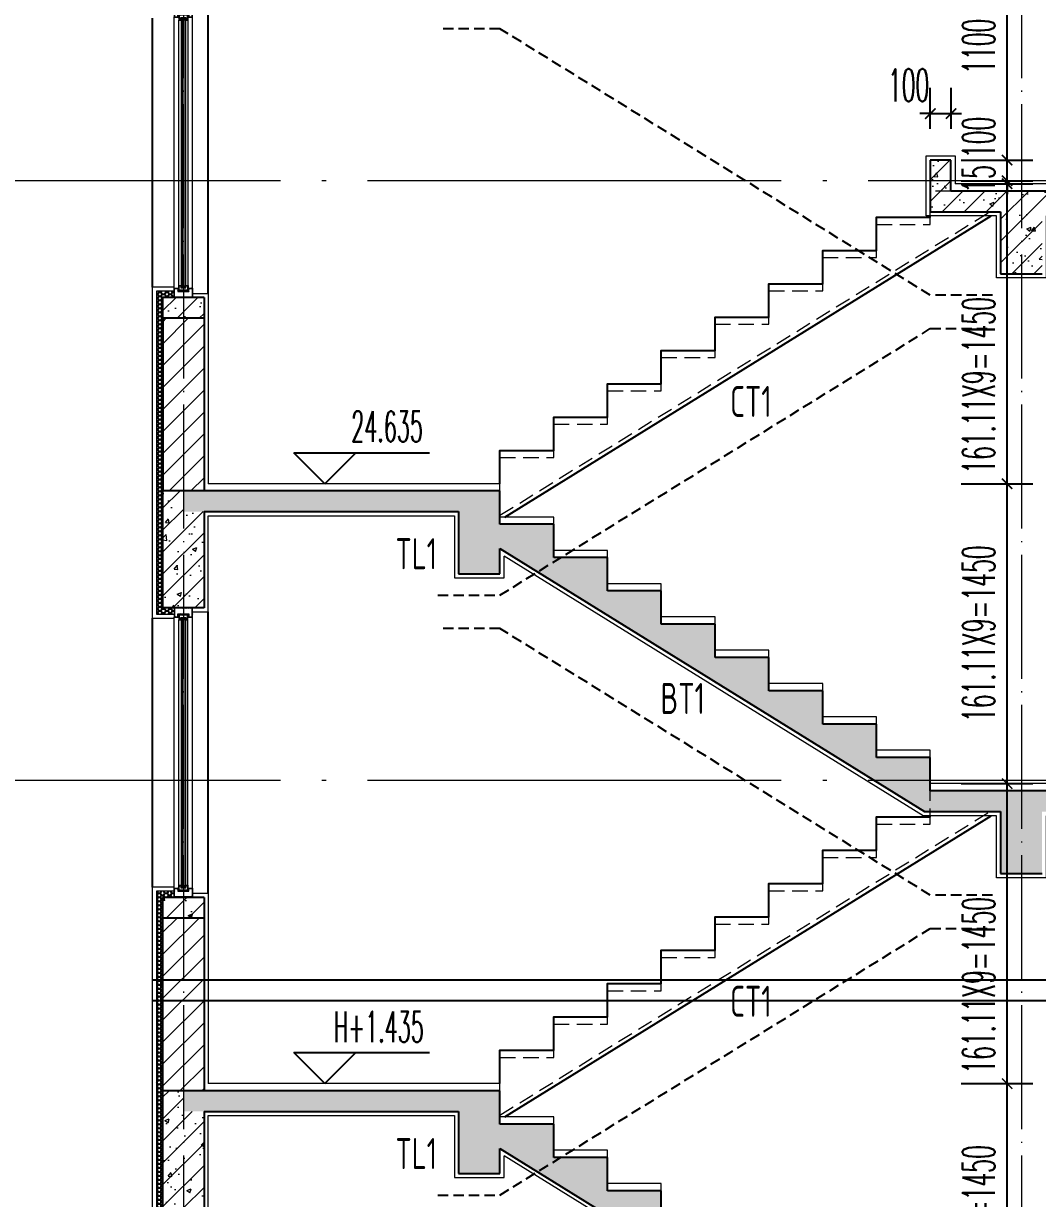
# Model space of a CAD drawing. Extents: x 826826 to 1642106, y -156213 to 399140.
# Drawn here: x 1561937 to 1566838, y 346285 to 351966 of the extents above; entities that cross this region are included whole.
import ezdxf
from ezdxf.enums import TextEntityAlignment as Align

# ---------------------------------------------------------------- set-up
doc = ezdxf.new("R2010")
doc.units = 0
doc.header["$LTSCALE"] = 1000
doc.linetypes.add('DOTE', pattern=[2.42, 2, -0.2, 0.02, -0.2])
doc.linetypes.add('HIDDEN', pattern=[0.375, 0.25, -0.125])
doc.layers.get('0').update_dxf_attribs({"linetype": 'CONTINUOUS'})
doc.layers.get('DEFPOINTS').update_dxf_attribs({"linetype": 'CONTINUOUS'})
for name, color, linetype in [('DIM_ELEV', 3, 'CONTINUOUS'), ('DIM_SYMB', 3, 'CONTINUOUS'), ('PUB_TEXT', 2, 'CONTINUOUS'), ('TEXT', 2, 'CONTINUOUS'), ('WALL', 5, 'CONTINUOUS'), ('审核', 1, 'CONTINUOUS'), ('尺寸标注', 3, 'CONTINUOUS'), ('看线', 251, 'CONTINUOUS'), ('立面-看线', 251, 'CONTINUOUS')]:
    doc.layers.add(name, color=color, linetype=linetype)
for name, color, linetype, lineweight in [('DOTE', 251, 'DOTE', 9), ('PUB_HATCH', 8, 'CONTINUOUS', 9), ('S_WINDOW', 144, 'CONTINUOUS', 15), ('STAIR', 2, 'CONTINUOUS', 18), ('内粉刷', 37, 'CONTINUOUS', 9), ('细细', 250, 'CONTINUOUS', 0)]:
    doc.layers.add(name, color=color, linetype=linetype, lineweight=lineweight)
doc.styles.add('_TCH_DIM', font='SIMPLEX.shx', dxfattribs={"width": 0.7, "bigfont": 'GBCBIG.shx'})
doc.styles.add('_TCH_DIM_T3', font='SIMPLEX.shx', dxfattribs={"width": 0.494118, "bigfont": 'GBCBIG.shx'})
doc.styles.add('TSSD_REIN', font='tssdeng.shx', dxfattribs={"width": 0.7, "height": 300, "bigfont": 'tssdchn.shx'})
doc.dimstyles.new('_TCH_ARCH&&50', dxfattribs={"dimtxt": 157.5, "dimasz": 50, "dimexe": 125, "dimexo": 150, "dimgap": 58.75, "dimtad": 1, "dimdec": 0, "dimzin": 0, "dimdsep": 46, "dimtxsty": '_TCH_DIM_T3', "dimblk": 'ARCHTICK', "dimcen": 0.09, "dimclrt": 7, "dimazin": 0, "dimtfac": 1, "dimtdec": 0, "dimtix": 1, "dimtmove": 2, "dimatfit": 3, "dimldrblk": 'ARCHTICK', "dimfxl": 0, "dimtolj": 1, "dimtzin": 0, "dimarcsym": 0})
pattern_1 = [(315, (-218910.2607, -140541.0897), (-1.767766953, -1.767766953), []), (315, (-218909.0822, -140541.0897), (-1.767766953, -1.767766953), [])]
pattern_2 = [(315, (-218910.2607, -141979.3279), (-1.767766953, -1.767766953), []), (315, (-218909.0822, -141979.3279), (-1.767766953, -1.767766953), [])]
pattern_3 = [(45, (0, 0), (-53.0330086, 53.0330086), []), (50, (0, 0), (215.178055, -18.82564), [22.5, -247.5]), (355, (0, 0), (-41.6254, 225.65764), [18, -198]), (100.4514, (17.93, -1.57), (173.552815, 206.831863), [19.122057, -210.342634]), (46.1842, (0, 60), (320.172315, -49.655704), [33.75, -371.25]), (96.6356, (26.68, 55.86), (280.39881, 292.23536), [28.68309, -315.5139]), (351.1842, (0, 60), (280.39858, 292.23558), [27, -297]), (21, (30, 45), (179.072116, -120.785667), [22.5, -247.5]), (326, (30, 45), (72.9946, 217.545014), [18, -198]), (71.4514, (44.92, 34.93), (252.06679, 96.75915), [19.122057, -210.342634]), (37.5, (0, 0), (3.6479566, 99.868156), [0, -195.6, 0, -201, 0, -198.75]), (7.5, (0, 0), (78.920861, 118.323514), [0, -114.6, 0, -191.1, 0, -75.75]), (327.5, (-66.9, 0), (160.146731, -6.7664615), [0, -75, 0, -234, 0, -310.5]), (317.5, (-96.9, 0), (174.95585, 30.031495), [0, -97.5, 0, -155.4, 0, -220.5])]
pattern_4 = [(45, (604796.58, 429134.24), (-53.0330086, 53.0330086), []), (50, (604796.58, 429134.24), (215.178055, -18.82564), [22.5, -247.5]), (355, (604796.58, 429134.24), (-41.6254, 225.65764), [18, -198]), (100.4514, (604814.52, 429132.67), (173.552815, 206.831863), [19.122057, -210.342634]), (46.1842, (604796.58, 429194.24), (320.172315, -49.655704), [33.75, -371.25]), (96.6356, (604823.26, 429190.1), (280.39881, 292.23536), [28.68309, -315.5139]), (351.1842, (604796.6, 429194.24), (280.39858, 292.23558), [27, -297]), (21, (604826.58, 429179.24), (179.072116, -120.785667), [22.5, -247.5]), (326, (604826.58, 429179.24), (72.9946, 217.545014), [18, -198]), (71.4514, (604841.5, 429169.18), (252.06679, 96.75915), [19.122057, -210.342634]), (37.5, (604796.58, 429134.24), (3.6479566, 99.868156), [0, -195.6, 0, -201, 0, -198.75]), (7.5, (604796.58, 429134.24), (78.920861, 118.323514), [0, -114.6, 0, -191.1, 0, -75.75]), (327.5, (604729.68, 429134.24), (160.146731, -6.7664615), [0, -75, 0, -234, 0, -310.5]), (317.5, (604699.68, 429134.24), (174.95585, 30.031495), [0, -97.5, 0, -155.4, 0, -220.5])]

# ---------------------------------------------------------------- blocks, each defined once
blk = doc.blocks.new('zrszerf')
at = {"layer": '细细'}
h = blk.add_hatch(dxfattribs=at)
h.set_pattern_fill('金属', color=256, style=0)
h.set_pattern_definition(pattern_1)
h.paths.add_polyline_path([(257694.9, 608543.3), (257714.9, 608543.3), (257714.9, 608556.8), (257764.9, 608556.8), (257764.9, 608543.3), (257784.9, 608543.3), (257784.9, 608588.3), (257694.9, 608588.3)])
h.paths.add_polyline_path([(257712.9, 608558.8), (257712.9, 608545.3), (257696.9, 608545.3), (257696.9, 608586.3), (257782.9, 608586.3), (257782.9, 608545.3), (257766.9, 608545.3), (257766.9, 608558.8)], flags=16)
h = blk.add_hatch(dxfattribs=at)
h.set_pattern_fill('金属', color=256, style=0)
h.set_pattern_definition(pattern_1)
h.paths.add_polyline_path([(257762.4, 608554.8), (257762.4, 608529.8), (257750.4, 608529.8), (257750.4, 608539.8), (257729.4, 608539.8), (257729.4, 608529.8), (257717.4, 608529.8), (257717.4, 608554.8)])
h.paths.add_polyline_path([(257719.4, 608552.8), (257719.4, 608531.8), (257727.4, 608531.8), (257727.4, 608541.8), (257752.4, 608541.8), (257752.4, 608531.8), (257760.4, 608531.8), (257760.4, 608552.8)], flags=16)
h = blk.add_hatch(color=256, dxfattribs=at)
edge = h.paths.add_edge_path()
edge.add_line((257735.4, 608539.8), (257735.4, 608527.8))
edge.add_arc((257739.9, 608519.5), 9.44, 61.5175, 118.4825, ccw=False)
edge.add_line((257744.4, 608527.8), (257744.4, 608539.8))
edge.add_arc((257739.9, 608548.1), 9.44, 241.5175, 298.4825, ccw=False)
h = blk.add_hatch(dxfattribs=at)
h.set_pattern_fill('金属', color=256, style=0)
h.set_pattern_definition(pattern_2)
h.paths.add_polyline_path([(257694.9, 607233.3), (257714.9, 607233.3), (257714.9, 607219.8), (257764.9, 607219.8), (257764.9, 607233.3), (257784.9, 607233.3), (257784.9, 607188.3), (257694.9, 607188.3)])
h.paths.add_polyline_path([(257712.9, 607217.8), (257712.9, 607231.3), (257696.9, 607231.3), (257696.9, 607190.3), (257782.9, 607190.3), (257782.9, 607231.3), (257766.9, 607231.3), (257766.9, 607217.8)], flags=16)
h = blk.add_hatch(dxfattribs=at)
h.set_pattern_fill('金属', color=256, style=0)
h.set_pattern_definition(pattern_2)
h.paths.add_polyline_path([(257762.4, 607221.8), (257762.4, 607246.8), (257750.4, 607246.8), (257750.4, 607236.8), (257729.4, 607236.8), (257729.4, 607246.8), (257717.4, 607246.8), (257717.4, 607221.8)])
h.paths.add_polyline_path([(257719.4, 607223.8), (257719.4, 607244.8), (257727.4, 607244.8), (257727.4, 607234.8), (257752.4, 607234.8), (257752.4, 607244.8), (257760.4, 607244.8), (257760.4, 607223.8)], flags=16)
h = blk.add_hatch(color=256, dxfattribs=at)
edge = h.paths.add_edge_path()
edge.add_line((257735.4, 607236.8), (257735.4, 607248.8))
edge.add_arc((257739.9, 607257.1), 9.44, 241.5175, 298.4825)
edge.add_line((257744.4, 607248.8), (257744.4, 607236.8))
edge.add_arc((257739.9, 607228.5), 9.44, 61.5175, 118.4825)
at = {"layer": 'S_WINDOW'}
for p, q in [((257694.9, 607233.3), (257694.9, 608543.3)), ((257717.4, 607246.8), (257717.4, 608529.8)), ((257762.4, 607246.8), (257762.4, 608529.8)), ((257784.9, 607233.3), (257784.9, 608543.3))]:
    blk.add_line(p, q, dxfattribs=at)
for points in [[(257784.9, 608588.3), (257784.9, 608543.3), (257764.9, 608543.3), (257764.9, 608556.8), (257714.9, 608556.8), (257714.9, 608543.3), (257694.9, 608543.3), (257694.9, 608588.3)], [(257782.9, 608586.3), (257782.9, 608545.3), (257766.9, 608545.3), (257766.9, 608558.8), (257712.9, 608558.8), (257712.9, 608545.3), (257696.9, 608545.3), (257696.9, 608586.3)], [(257762.4, 608554.8), (257762.4, 608529.8), (257750.4, 608529.8), (257750.4, 608539.8), (257729.4, 608539.8), (257729.4, 608529.8), (257717.4, 608529.8), (257717.4, 608554.8)], [(257760.4, 608552.8), (257760.4, 608531.8), (257752.4, 608531.8), (257752.4, 608541.8), (257727.4, 608541.8), (257727.4, 608531.8), (257719.4, 608531.8), (257719.4, 608552.8)], [(257784.9, 607188.3), (257784.9, 607233.3), (257764.9, 607233.3), (257764.9, 607219.8), (257714.9, 607219.8), (257714.9, 607233.3), (257694.9, 607233.3), (257694.9, 607188.3)], [(257782.9, 607190.3), (257782.9, 607231.3), (257766.9, 607231.3), (257766.9, 607217.8), (257712.9, 607217.8), (257712.9, 607231.3), (257696.9, 607231.3), (257696.9, 607190.3)], [(257762.4, 607221.8), (257762.4, 607246.8), (257750.4, 607246.8), (257750.4, 607236.8), (257729.4, 607236.8), (257729.4, 607246.8), (257717.4, 607246.8), (257717.4, 607221.8)], [(257760.4, 607223.8), (257760.4, 607244.8), (257752.4, 607244.8), (257752.4, 607234.8), (257727.4, 607234.8), (257727.4, 607244.8), (257719.4, 607244.8), (257719.4, 607223.8)]]:
    blk.add_lwpolyline(points, close=True, dxfattribs=at)
at = {"layer": '细细'}
for points in [[(257729.4, 608529.8), (257729.4, 607246.8)], [(257735.4, 607248.8), (257735.4, 608539.8)], [(257744.4, 607248.8), (257744.4, 608539.8)], [(257750.4, 608529.8), (257750.4, 607246.8)]]:
    blk.add_lwpolyline(points, dxfattribs=at)
for points in [[(257735.4, 608539.8), (257735.4, 608527.8, -0.253805), (257744.4, 608527.8), (257744.4, 608539.8, -0.253805)], [(257735.4, 607236.8), (257735.4, 607248.8, 0.253805), (257744.4, 607248.8), (257744.4, 607236.8, 0.253805)]]:
    blk.add_lwpolyline(points, format="xyb", close=True, dxfattribs=at)
blk = doc.blocks.new('BFGBFBCBVFB')
at = {"layer": 'PUB_HATCH'}
h = blk.add_hatch(dxfattribs=at)
h.set_pattern_fill('钢筋混凝土', color=256, scale=30, style=0)
h.set_pattern_definition(pattern_3)
h.paths.add_polyline_path([(888522.3, 25515), (888522.3, 25415), (888722.3, 25415), (888722.3, 25515)])
h = blk.add_hatch(dxfattribs=at)
h.set_pattern_fill('普通砖', color=256, scale=30, style=0)
h.set_pattern_definition([(45, (0, 53.85), (-53.03303, 53.03303), [])])
h.paths.add_polyline_path([(888722.4, 25415), (888522.4, 25415), (888522.4, 24580), (888722.4, 24580)])
h = blk.add_hatch(dxfattribs=at)
h.set_pattern_fill('钢筋混凝土', color=256, scale=30, style=0)
h.set_pattern_definition(pattern_3)
h.paths.add_polyline_path([(888722.3, 24480), (888622.3, 24480), (888622.3, 24580), (888522.3, 24580), (888522.3, 24015), (888722.3, 24015)])
h = blk.add_hatch(dxfattribs=at)
h.set_pattern_fill('钢筋混凝土', color=256, scale=30, style=0)
h.set_pattern_definition(pattern_3)
h.paths.add_polyline_path([(888622.3, 24580), (888622.3, 24480), (889952.4, 24480), (889952.4, 24180), (890152.4, 24180), (890152.4, 24301.2), (892203.9, 23030), (892572.4, 23030), (892572.4, 22730), (892772.4, 22730), (892772.4, 23030), (894172.3, 23030), (894172.3, 23130), (892232.4, 23130), (892232.4, 23291.1), (891972.4, 23291.1), (891972.4, 23452.2), (891712.4, 23452.2), (891712.4, 23613.3), (891452.4, 23613.3), (891452.4, 23774.4), (891192.4, 23774.4), (891192.4, 23935.5), (890932.4, 23935.5), (890932.4, 24096.6), (890672.4, 24096.6), (890672.4, 24257.8), (890412.4, 24257.8), (890412.4, 24418.9), (890152.4, 24418.9), (890152.4, 24580)])
at = {"layer": '立面-看线'}
h = blk.add_hatch(dxfattribs=at)
h.set_pattern_fill('HONEY', color=256, scale=7)
h.set_pattern_definition([(0, (77469.076, -360831.97), (16.66875, 9.623705), [11.1125, -22.225]), (120, (77469.076, -360831.97), (-16.66874801, 9.62370845), [11.1125, -22.225]), (60, (77469.076, -360831.97), (1.99e-06, 19.24741345), [-22.225, 11.1125])])
h.paths.add_polyline_path([(888492.3, 24615), (888522.3, 24615), (888522.3, 25515), (888577.3, 25515), (888577.3, 25545), (888492.3, 25545)])
h = blk.add_hatch(dxfattribs=at)
h.set_pattern_fill('HONEY', color=256, scale=7)
h.set_pattern_definition([(0, (77469.098, -360831.968), (16.66875, 9.623705), [11.1125, -22.225]), (120, (77469.098, -360831.968), (-16.66874801, 9.62370845), [11.1125, -22.225]), (60, (77469.098, -360831.968), (1.99e-06, 19.24741345), [-22.225, 11.1125])])
h.paths.add_polyline_path([(888492.3, 24615), (888522.3, 24615), (888522.3, 24015), (888577.3, 24015), (888577.3, 23985), (888492.3, 23985)])
at = {"layer": 'PUB_HATCH', "color": 215}
blk.add_lwpolyline([(888577.3, 25545), (888492.3, 25545), (888492.3, 23985), (888577.3, 23985)], dxfattribs=at)
at = {"layer": 'STAIR', "linetype": 'HIDDEN', "ltscale": 0.3}
blk.add_line((890152.4, 24462.3), (892520.9, 25930), dxfattribs=at)
blk.add_lwpolyline([(890152.4, 24580), (890152.4, 24741.1), (890412.4, 24741.1), (890412.4, 24902.2), (890672.4, 24902.2), (890672.4, 25063.3), (890932.4, 25063.3), (890932.4, 25224.4), (891192.4, 25224.4), (891192.4, 25385.5), (891452.4, 25385.5), (891452.4, 25546.6), (891712.4, 25546.6), (891712.4, 25707.8), (891972.4, 25707.8), (891972.4, 25868.9), (892232.4, 25868.9), (892232.4, 26030)], dxfattribs=at)
at = {"layer": 'WALL'}
for p, q in [((888522.3, 25515), (888522.3, 25415)), ((888722.3, 25515), (888522.3, 25515)), ((888722.3, 25515), (888722.3, 25415)), ((888722.3, 25415), (888522.3, 25415)), ((888522.4, 25415), (888522.4, 24580)), ((888722.3, 25415), (888722.4, 25415)), ((888722.4, 25415), (888722.4, 24580)), ((888522.3, 24580), (888522.3, 24015)), ((888622.3, 24580), (888522.3, 24580)), ((888622.3, 24580), (888522.4, 24580)), ((890152.4, 24580), (888622.3, 24580)), ((890152.4, 24418.9), (890152.4, 24580)), ((888722.3, 24480), (888722.3, 24015)), ((888722.3, 24480), (889952.4, 24480)), ((889952.4, 24480), (889952.4, 24180)), ((890412.4, 24418.9), (890152.4, 24418.9)), ((890412.4, 24257.8), (890412.4, 24418.9)), ((890152.4, 24180), (890152.4, 24301.2)), ((890152.4, 24301.2), (892203.9, 23030)), ((890672.4, 24257.8), (890412.4, 24257.8)), ((890672.4, 24096.6), (890672.4, 24257.8)), ((889952.4, 24180), (890152.4, 24180)), ((890932.4, 24096.6), (890672.4, 24096.6)), ((890932.4, 23935.5), (890932.4, 24096.6))]:
    blk.add_line(p, q, dxfattribs=at)
at = {"layer": '内粉刷'}
for p, q in [((890152.4, 24615), (888742.3, 24615)), ((888742.3, 24460), (889932.4, 24460)), ((889932.4, 24460), (889932.4, 24160)), ((890172.4, 24160), (890172.4, 24265.3)), ((889932.4, 24160), (890172.4, 24160))]:
    blk.add_line(p, q, dxfattribs=at)
for points in [[(888577.3, 25565), (888472.3, 25565), (888472.3, 23965), (888577.3, 23965)], [(888667.3, 25535), (888742.3, 25535), (888742.3, 24615)], [(892232.4, 23165), (892232.4, 23326.1), (891972.4, 23326.1), (891972.4, 23487.2), (891712.4, 23487.2), (891712.4, 23648.3), (891452.4, 23648.3), (891452.4, 23809.4), (891192.4, 23809.4), (891192.4, 23970.5), (890932.4, 23970.5), (890932.4, 24131.6), (890672.4, 24131.6), (890672.4, 24292.8), (890412.4, 24292.8), (890412.4, 24453.9), (890152.4, 24453.9), (890152.4, 24615)], [(888667.3, 23995), (888742.3, 23995), (888742.3, 24460)], [(894152.4, 23010), (892792.4, 23010), (892792.4, 22710), (892552.4, 22710), (892552.4, 23010), (892198.2, 23010), (890172.4, 24265.3)]]:
    blk.add_lwpolyline(points, dxfattribs=at)
at = {"layer": '看线'}
for p, q in [((888742.3, 25535), (888742.3, 26895)), ((888472.3, 26865), (888472.3, 25565))]:
    blk.add_line(p, q, dxfattribs=at)
at = {"layer": '看线', "color": 32}
blk.add_line((890176.7, 24453.9), (892526.6, 25910), dxfattribs=at)
blk.add_lwpolyline([(890152.4, 24615), (890152.4, 24776.1), (890412.4, 24776.1), (890412.4, 24937.2), (890672.4, 24937.2), (890672.4, 25098.3), (890932.4, 25098.3), (890932.4, 25259.4), (891192.4, 25259.4), (891192.4, 25420.5), (891452.4, 25420.5), (891452.4, 25581.6), (891712.4, 25581.6), (891712.4, 25742.8), (891972.4, 25742.8), (891972.4, 25903.9), (892232.4, 25903.9), (892232.4, 25910)], dxfattribs=at)
at = {"xscale": -1}
blk.add_blockref('zrszerf', (1146362.2, -581673.3), dxfattribs=at)
blk = doc.blocks.new('_ArchTick')
at = {"color": 0, "linetype": 'ByBlock', "const_width": 0.15}
blk.add_lwpolyline([(-0.5, -0.5), (0.5, 0.5)], dxfattribs=at)
blk = doc.blocks.new('*D2236')
at = {"layer": 'DEFPOINTS', "color": 0}
for p in [(1566319.9, 352405.8), (1566691.1, 352405.8), (1566319.9, 351305.8)]:
    blk.add_point(p, dxfattribs=at)
at = {"layer": '尺寸标注', "color": 0, "lineweight": -2}
for p, q in [((1566469.9, 352405.8), (1566816.1, 352405.8)), ((1566691.1, 351305.8), (1566691.1, 352405.8)), ((1566469.9, 351305.8), (1566816.1, 351305.8))]:
    blk.add_line(p, q, dxfattribs=at)
at = {"layer": '尺寸标注', "color": 0, "lineweight": -2, "xscale": 50, "yscale": 50, "zscale": 50}
for p, rotation in [((1566691.1, 352405.8), 90), ((1566691.1, 351305.8), 270)]:
    blk.add_blockref('_ArchTick', p, dxfattribs=dict(at, rotation=rotation))
at = {"layer": '尺寸标注', "color": 7, "insert": (1566553.6, 351855.8), "char_height": 157.5, "attachment_point": 5, "rotation": 90, "style": '_TCH_DIM_T3'}
blk.add_mtext('\\A1;1100', dxfattribs=at)
blk = doc.blocks.new('*D2237')
at = {"layer": 'DEFPOINTS', "color": 0}
for p in [(1566319.9, 351305.8), (1566691.1, 351305.8), (1566319.9, 351205.8)]:
    blk.add_point(p, dxfattribs=at)
at = {"layer": '尺寸标注', "color": 0, "lineweight": -2}
for p, q in [((1566691.1, 351305.8), (1566691.1, 351355.8)), ((1566469.9, 351305.8), (1566816.1, 351305.8)), ((1566691.1, 351205.8), (1566691.1, 351305.8)), ((1566469.9, 351205.8), (1566816.1, 351205.8)), ((1566691.1, 351205.8), (1566691.1, 351155.8))]:
    blk.add_line(p, q, dxfattribs=at)
at = {"layer": '尺寸标注', "color": 0, "lineweight": -2, "xscale": 50, "yscale": 50, "zscale": 50}
for p, rotation in [((1566691.1, 351305.8), 270), ((1566691.1, 351205.8), 90)]:
    blk.add_blockref('_ArchTick', p, dxfattribs=dict(at, rotation=rotation))
at = {"layer": '尺寸标注', "color": 7, "insert": (1566553.6, 351414.8), "char_height": 157.5, "attachment_point": 5, "rotation": 90, "style": '_TCH_DIM_T3'}
blk.add_mtext('\\A1;100', dxfattribs=at)
blk = doc.blocks.new('*D2238')
at = {"layer": 'DEFPOINTS', "color": 0}
for p in [(1566319.9, 351205.8), (1566319.9, 351190.8), (1566691.1, 351205.8)]:
    blk.add_point(p, dxfattribs=at)
at = {"layer": '尺寸标注', "color": 0, "lineweight": -2}
for p, q in [((1566691.1, 351205.8), (1566691.1, 351255.8)), ((1566469.9, 351205.8), (1566816.1, 351205.8)), ((1566469.9, 351190.8), (1566816.1, 351190.8)), ((1566691.1, 351190.8), (1566691.1, 351205.8)), ((1566691.1, 351190.8), (1566691.1, 351140.8))]:
    blk.add_line(p, q, dxfattribs=at)
at = {"layer": '尺寸标注', "color": 0, "lineweight": -2, "xscale": 50, "yscale": 50, "zscale": 50}
for p, rotation in [((1566691.1, 351205.8), 270), ((1566691.1, 351190.8), 90)]:
    blk.add_blockref('_ArchTick', p, dxfattribs=dict(at, rotation=rotation))
at = {"layer": '尺寸标注', "color": 7, "insert": (1566553.6, 351213.9), "char_height": 157.5, "attachment_point": 5, "rotation": 90, "style": '_TCH_DIM_T3'}
blk.add_mtext('\\A1;15', dxfattribs=at)
blk = doc.blocks.new('*D2239')
at = {"layer": 'DEFPOINTS', "color": 0}
for p in [(1566319.9, 351190.8), (1566691.1, 351190.8), (1566319.9, 349740.8)]:
    blk.add_point(p, dxfattribs=at)
at = {"layer": '尺寸标注', "color": 0, "lineweight": -2}
for p, q in [((1566469.9, 351190.8), (1566816.1, 351190.8)), ((1566691.1, 349740.8), (1566691.1, 351190.8)), ((1566469.9, 349740.8), (1566816.1, 349740.8))]:
    blk.add_line(p, q, dxfattribs=at)
at = {"layer": '尺寸标注', "color": 0, "lineweight": -2, "xscale": 50, "yscale": 50, "zscale": 50}
for p, rotation in [((1566691.1, 351190.8), 90), ((1566691.1, 349740.8), 270)]:
    blk.add_blockref('_ArchTick', p, dxfattribs=dict(at, rotation=rotation))
at = {"layer": '尺寸标注', "color": 7, "insert": (1566553.6, 350215.8), "char_height": 157.5, "attachment_point": 5, "rotation": 90, "style": '_TCH_DIM_T3'}
blk.add_mtext('\\A1;161.11X9=1450', dxfattribs=at)
blk = doc.blocks.new('*D2240')
at = {"layer": 'DEFPOINTS', "color": 0}
for p in [(1566319.9, 349740.8), (1566691.1, 349740.8), (1566319.9, 348290.8)]:
    blk.add_point(p, dxfattribs=at)
at = {"layer": '尺寸标注', "color": 0, "lineweight": -2}
for p, q in [((1566469.9, 349740.8), (1566816.1, 349740.8)), ((1566691.1, 348290.8), (1566691.1, 349740.8)), ((1566469.9, 348290.8), (1566816.1, 348290.8))]:
    blk.add_line(p, q, dxfattribs=at)
at = {"layer": '尺寸标注', "color": 0, "lineweight": -2, "xscale": 50, "yscale": 50, "zscale": 50}
for p, rotation in [((1566691.1, 349740.8), 90), ((1566691.1, 348290.8), 270)]:
    blk.add_blockref('_ArchTick', p, dxfattribs=dict(at, rotation=rotation))
at = {"layer": '尺寸标注', "color": 7, "insert": (1566553.6, 349015.8), "char_height": 157.5, "attachment_point": 5, "rotation": 90, "style": '_TCH_DIM_T3'}
blk.add_mtext('\\A1;161.11X9=1450', dxfattribs=at)
blk = doc.blocks.new('*D2241')
at = {"layer": 'DEFPOINTS', "color": 0}
for p in [(1566319.9, 348290.8), (1566691.1, 348290.8), (1566319.9, 346840.8)]:
    blk.add_point(p, dxfattribs=at)
at = {"layer": '尺寸标注', "color": 0, "lineweight": -2}
for p, q in [((1566469.9, 348290.8), (1566816.1, 348290.8)), ((1566691.1, 346840.8), (1566691.1, 348290.8)), ((1566469.9, 346840.8), (1566816.1, 346840.8))]:
    blk.add_line(p, q, dxfattribs=at)
at = {"layer": '尺寸标注', "color": 0, "lineweight": -2, "xscale": 50, "yscale": 50, "zscale": 50}
for p, rotation in [((1566691.1, 348290.8), 90), ((1566691.1, 346840.8), 270)]:
    blk.add_blockref('_ArchTick', p, dxfattribs=dict(at, rotation=rotation))
at = {"layer": '尺寸标注', "color": 7, "insert": (1566553.6, 347315.8), "char_height": 157.5, "attachment_point": 5, "rotation": 90, "style": '_TCH_DIM_T3'}
blk.add_mtext('\\A1;161.11X9=1450', dxfattribs=at)
blk = doc.blocks.new('*D2242')
at = {"layer": 'DEFPOINTS', "color": 0}
for p in [(1566319.9, 346840.8), (1566691.1, 346840.8), (1566319.9, 345390.8)]:
    blk.add_point(p, dxfattribs=at)
at = {"layer": '尺寸标注', "color": 0, "lineweight": -2}
for p, q in [((1566469.9, 346840.8), (1566816.1, 346840.8)), ((1566691.1, 345390.8), (1566691.1, 346840.8)), ((1566469.9, 345390.8), (1566816.1, 345390.8))]:
    blk.add_line(p, q, dxfattribs=at)
at = {"layer": '尺寸标注', "color": 0, "lineweight": -2, "xscale": 50, "yscale": 50, "zscale": 50}
for p, rotation in [((1566691.1, 346840.8), 90), ((1566691.1, 345390.8), 270)]:
    blk.add_blockref('_ArchTick', p, dxfattribs=dict(at, rotation=rotation))
at = {"layer": '尺寸标注', "color": 7, "insert": (1566553.6, 346115.8), "char_height": 157.5, "attachment_point": 5, "rotation": 90, "style": '_TCH_DIM_T3'}
blk.add_mtext('\\A1;161.11X9=1450', dxfattribs=at)
blk = doc.blocks.new('*D2248')
at = {"layer": 'DEFPOINTS', "color": 0}
for p in [(1566420, 351530), (1566320, 351305.8), (1566420, 351305.8)]:
    blk.add_point(p, dxfattribs=at)
at = {"layer": '尺寸标注', "color": 0, "lineweight": -2}
for p, q in [((1566320, 351455.8), (1566320, 351655)), ((1566420, 351455.8), (1566420, 351655)), ((1566320, 351530), (1566270, 351530)), ((1566320, 351530), (1566420, 351530)), ((1566420, 351530), (1566470, 351530))]:
    blk.add_line(p, q, dxfattribs=at)
at = {"layer": '尺寸标注', "color": 0, "lineweight": -2, "xscale": 50, "yscale": 50, "zscale": 50}
blk.add_blockref('_ArchTick', (1566320, 351530), dxfattribs=at)
at = {"layer": '尺寸标注', "color": 0, "lineweight": -2, "xscale": 50, "yscale": 50, "zscale": 50, "rotation": 180}
blk.add_blockref('_ArchTick', (1566420, 351530), dxfattribs=at)
at = {"layer": '尺寸标注', "color": 7, "insert": (1566215.1, 351667.5), "char_height": 157.5, "attachment_point": 5, "style": '_TCH_DIM_T3'}
blk.add_mtext('\\A1;100', dxfattribs=at)

msp = doc.modelspace()

# ---------------------------------------------------------------- hatches: boundary and pattern name
at = {"layer": 'PUB_HATCH'}
h = msp.add_hatch(dxfattribs=at)
h.set_pattern_fill('钢筋混凝土', color=256, scale=30, style=0)
h.set_pattern_definition(pattern_4)
h.paths.add_polyline_path([(1568259.9, 351055.82), (1568259.9, 351155.82), (1566419.91, 351155.82), (1566419.91, 351305.82), (1566319.91, 351305.82), (1566319.91, 351055.82), (1566659.91, 351055.82), (1566659.91, 350755.82), (1566859.91, 350755.82), (1566859.91, 351055.82)])
h = msp.add_hatch(dxfattribs=at)
h.set_pattern_fill('钢筋混凝土', color=256, scale=30, style=0)
h.set_pattern_definition(pattern_4)
h.paths.add_polyline_path([(1562609.87, 350641), (1562609.87, 350541), (1562809.87, 350541), (1562809.87, 350641)])
h = msp.add_hatch(dxfattribs=at)
h.set_pattern_fill('普通砖', color=256, scale=30, style=0)
h.set_pattern_definition([(45, (604796.58, 429188.095), (-53.03303, 53.03303), [])])
h.paths.add_polyline_path([(1562809.94, 350541), (1562609.94, 350541), (1562609.95, 349706), (1562809.95, 349706.01)])
h = msp.add_hatch(dxfattribs=at)
h.set_pattern_fill('钢筋混凝土', color=256, scale=30, style=0)
h.set_pattern_definition(pattern_4)
h.paths.add_polyline_path([(1562809.9, 349605.99), (1562709.9, 349605.99), (1562709.9, 349706), (1562609.9, 349706), (1562609.89, 349141), (1562809.89, 349141)])
h = msp.add_hatch(dxfattribs=at)
h.set_pattern_fill('钢筋混凝土', color=256, scale=30, style=0)
h.set_pattern_definition(pattern_4)
h.paths.add_polyline_path([(1562709.9, 349706), (1562709.9, 349605.99), (1564039.96, 349605.99), (1564039.96, 349305.99), (1564239.96, 349305.99), (1564239.96, 349427.24), (1566291.49, 348155.99), (1566659.96, 348155.99), (1566659.96, 347855.99), (1566859.96, 347855.99), (1566859.96, 348155.99), (1568259.9, 348155.99), (1568259.9, 348255.99), (1566319.96, 348255.99), (1566319.96, 348417.1), (1566059.96, 348417.1), (1566059.96, 348578.21), (1565799.96, 348578.21), (1565799.96, 348739.33), (1565539.96, 348739.33), (1565539.96, 348900.44), (1565279.96, 348900.44), (1565279.96, 349061.55), (1565019.96, 349061.55), (1565019.96, 349222.66), (1564759.96, 349222.66), (1564759.96, 349383.77), (1564499.96, 349383.77), (1564499.96, 349544.88), (1564239.96, 349544.88), (1564239.96, 349705.99)])
at = {"layer": '立面-看线'}
h = msp.add_hatch(dxfattribs=at)
h.set_pattern_fill('HONEY', color=256, scale=7)
h.set_pattern_definition([(0, (751556.632, -35705.953), (16.66875, 9.623705), [11.1125, -22.225]), (120, (751556.632, -35705.953), (-16.66874801, 9.62370845), [11.1125, -22.225]), (60, (751556.632, -35705.953), (1.99e-06, 19.24741345), [-22.225, 11.1125])])
h.paths.add_polyline_path([(1562579.87, 349741), (1562609.87, 349741), (1562609.87, 350641), (1562664.87, 350641), (1562664.87, 350671), (1562579.87, 350671)])
h = msp.add_hatch(dxfattribs=at)
h.set_pattern_fill('HONEY', color=256, scale=7)
h.set_pattern_definition([(0, (751556.654, -35705.951), (16.66875, 9.623705), [11.1125, -22.225]), (120, (751556.654, -35705.951), (-16.66874801, 9.62370845), [11.1125, -22.225]), (60, (751556.654, -35705.951), (1.99e-06, 19.24741345), [-22.225, 11.1125])])
h.paths.add_polyline_path([(1562579.89, 349741), (1562609.89, 349741), (1562609.89, 349141), (1562664.89, 349141), (1562664.89, 349111), (1562579.89, 349111)])

# ---------------------------------------------------------------- linework, layer by layer
at = {"layer": 'DIM_ELEV', "color": 6}
for p, q in [((1563394.29, 349740.86), (1563244.29, 349890.86)), ((1563244.29, 349890.86), (1563900.29, 349890.86)), ((1563394.29, 349740.86), (1563544.29, 349890.86)), ((1563394.28, 346840.86), (1563244.28, 346990.86)), ((1563244.28, 346990.86), (1563900.28, 346990.86)), ((1563394.28, 346840.86), (1563544.28, 346990.86))]:
    msp.add_line(p, q, dxfattribs=at)
at = {"layer": 'DIM_SYMB', "color": 5}
for points in [[(1562559.87, 347342.84), (1567431.79, 347342.84), (1567450.9, 347395.34), (1567469.41, 347290.34), (1567488.04, 347342.84), (1572359.96, 347342.84)], [(1562559.87, 347242.84), (1567431.79, 347242.84), (1567450.9, 347295.34), (1567469.41, 347190.34), (1567488.04, 347242.84), (1572359.96, 347242.84)]]:
    msp.add_lwpolyline(points, dxfattribs=at)
at = {"layer": 'DOTE', "linetype": 'DOTE', "ltscale": 0.3}
for p, q in [((1562709.89, 355205.83), (1562709.91, 330628.83)), ((1566759.89, 355205.83), (1566759.91, 330628.83))]:
    msp.add_line(p, q, dxfattribs=at)
at = {"layer": 'DOTE', "linetype": 'DOTE'}
for p, q in [((1572859.96, 351205.83), (1557382.9, 351205.83)), ((1572859.96, 348305.83), (1557382.9, 348305.83))]:
    msp.add_line(p, q, dxfattribs=at)
at = {"layer": 'PUB_HATCH', "color": 215}
msp.add_lwpolyline([(1562664.87, 350671), (1562579.87, 350671), (1562579.87, 349111), (1562664.87, 349111)], dxfattribs=at)
at = {"layer": 'STAIR', "linetype": 'HIDDEN', "ltscale": 0.3}
msp.add_line((1564239.96, 349588.35), (1566608.43, 351055.99), dxfattribs=at)
for points in [[(1564239.96, 349705.99), (1564239.96, 349867.1), (1564499.96, 349867.1), (1564499.96, 350028.21), (1564759.96, 350028.21), (1564759.96, 350189.33), (1565019.96, 350189.33), (1565019.96, 350350.44), (1565279.96, 350350.44), (1565279.96, 350511.55), (1565539.96, 350511.55), (1565539.96, 350672.66), (1565799.96, 350672.66), (1565799.96, 350833.77), (1566059.96, 350833.77), (1566059.96, 350994.88), (1566319.96, 350994.88), (1566319.96, 351155.82)], [(1566419.91, 351155.82), (1566319.91, 351155.82)]]:
    msp.add_lwpolyline(points, dxfattribs=at)
at = {"layer": 'WALL'}
for p, q in [((1566419.91, 351305.82), (1566319.91, 351305.82)), ((1566319.91, 351305.82), (1566319.91, 351055.82)), ((1566419.91, 351155.82), (1566419.91, 351305.82)), ((1568259.9, 351155.82), (1566419.91, 351155.82)), ((1566319.91, 351055.82), (1566659.91, 351055.82)), ((1566659.91, 351055.82), (1566659.91, 350755.82)), ((1566659.91, 350755.82), (1566859.91, 350755.82)), ((1562609.87, 350641), (1562609.87, 350541)), ((1562809.87, 350641), (1562609.87, 350641)), ((1562809.87, 350641), (1562809.87, 350541)), ((1562809.87, 350541), (1562609.87, 350541)), ((1562609.94, 350541), (1562609.95, 349706)), ((1562809.87, 350541), (1562809.94, 350541)), ((1562809.94, 350541), (1562809.95, 349706.01)), ((1562609.9, 349706), (1562609.89, 349141)), ((1562709.9, 349706), (1562609.9, 349706)), ((1562709.9, 349706.01), (1562609.95, 349706)), ((1564239.93, 349705.99), (1562709.9, 349706)), ((1564239.96, 349705.99), (1564239.93, 349705.99)), ((1564239.96, 349544.88), (1564239.96, 349705.99)), ((1562809.9, 349605.99), (1562809.89, 349141)), ((1562809.9, 349605.99), (1564039.96, 349605.99)), ((1564039.96, 349605.99), (1564039.96, 349305.99)), ((1564499.96, 349544.88), (1564239.96, 349544.88)), ((1564499.96, 349383.77), (1564499.96, 349544.88)), ((1564239.96, 349305.99), (1564239.96, 349427.24)), ((1564239.96, 349427.24), (1566291.49, 348155.99)), ((1564759.96, 349383.77), (1564499.96, 349383.77)), ((1564759.96, 349222.66), (1564759.96, 349383.77)), ((1564039.96, 349305.99), (1564239.96, 349305.99)), ((1565019.96, 349222.66), (1564759.96, 349222.66)), ((1565019.96, 349061.55), (1565019.96, 349222.66)), ((1562809.89, 349141), (1562609.89, 349141)), ((1565279.96, 349061.55), (1565019.96, 349061.55)), ((1565279.96, 348900.44), (1565279.96, 349061.55)), ((1565539.96, 348900.44), (1565279.96, 348900.44)), ((1565539.96, 348739.33), (1565539.96, 348900.44)), ((1565799.96, 348739.33), (1565539.96, 348739.33)), ((1565799.96, 348578.21), (1565799.96, 348739.33)), ((1566059.96, 348578.21), (1565799.96, 348578.21)), ((1566059.96, 348417.1), (1566059.96, 348578.21)), ((1566319.96, 348417.1), (1566059.96, 348417.1)), ((1566319.96, 348255.99), (1566319.96, 348417.1)), ((1568259.9, 348255.99), (1566319.96, 348255.99)), ((1566291.49, 348155.99), (1566659.96, 348155.99)), ((1566659.96, 348155.99), (1566659.96, 347855.99)), ((1566659.96, 347855.99), (1566859.96, 347855.99))]:
    msp.add_line(p, q, dxfattribs=at)
at = {"layer": '内粉刷'}
for p, q in [((1564239.96, 349740.99), (1562829.9, 349740.99)), ((1562829.9, 349585.99), (1564019.96, 349585.99)), ((1564019.96, 349585.99), (1564019.96, 349285.99)), ((1564259.96, 349285.99), (1564259.96, 349391.32)), ((1564019.96, 349285.99), (1564259.96, 349285.99)), ((1568239.96, 348290.99), (1566319.96, 348290.99))]:
    msp.add_line(p, q, dxfattribs=at)
for points in [[(1568239.88, 351035.82), (1566879.91, 351035.82), (1566879.91, 350735.82), (1566639.91, 350735.82), (1566639.91, 351035.82), (1566299.91, 351035.82), (1566299.91, 351325.82), (1566439.91, 351325.82), (1566439.91, 351190.82)], [(1568239.94, 351190.83), (1566439.96, 351190.83)], [(1562664.87, 350691), (1562559.87, 350691), (1562559.87, 349091), (1562664.87, 349091)], [(1562754.87, 350661), (1562829.87, 350661), (1562829.87, 349741)], [(1566319.96, 348290.99), (1566319.96, 348452.1), (1566059.96, 348452.1), (1566059.96, 348613.21), (1565799.96, 348613.21), (1565799.96, 348774.33), (1565539.96, 348774.33), (1565539.96, 348935.44), (1565279.96, 348935.44), (1565279.96, 349096.55), (1565019.96, 349096.55), (1565019.96, 349257.66), (1564759.96, 349257.66), (1564759.96, 349418.77), (1564499.96, 349418.77), (1564499.96, 349579.88), (1564239.96, 349579.88), (1564239.96, 349740.99)], [(1562754.87, 349121), (1562829.87, 349121), (1562829.87, 349586)], [(1568239.96, 348135.99), (1566879.96, 348135.99), (1566879.96, 347835.99), (1566639.96, 347835.99), (1566639.96, 348135.99), (1566285.8, 348135.99), (1564259.96, 349391.32)]]:
    msp.add_lwpolyline(points, dxfattribs=at)
at = {"layer": '审核', "color": 58, "linetype": 'HIDDEN', "ltscale": 0.2}
for points in [[(1566619.96, 350651.95), (1566319.96, 350651.95), (1564239.96, 351940.84), (1563939.96, 351940.84)], [(1563939.96, 349201.95), (1564239.96, 349201.95), (1566320.04, 350490.84), (1566620.04, 350490.84)], [(1566619.96, 347751.95), (1566319.96, 347751.95), (1564239.96, 349040.84), (1563939.96, 349040.84)], [(1563939.96, 346301.95), (1564239.96, 346301.95), (1566320.04, 347590.84), (1566620.04, 347590.84)]]:
    msp.add_lwpolyline(points, dxfattribs=at)
at = {"layer": '看线'}
for p, q in [((1562559.87, 351991), (1562559.87, 350691)), ((1562829.87, 350661), (1562829.87, 352021))]:
    msp.add_line(p, q, dxfattribs=at)
at = {"layer": '看线', "color": 32}
msp.add_line((1564264.26, 349579.88), (1566614.13, 351035.99), dxfattribs=at)
msp.add_lwpolyline([(1564239.96, 349740.99), (1564239.96, 349902.1), (1564499.96, 349902.1), (1564499.96, 350063.21), (1564759.96, 350063.21), (1564759.96, 350224.33), (1565019.96, 350224.33), (1565019.96, 350385.44), (1565279.96, 350385.44), (1565279.96, 350546.55), (1565539.96, 350546.55), (1565539.96, 350707.66), (1565799.96, 350707.66), (1565799.96, 350868.77), (1566059.96, 350868.77), (1566059.96, 351029.88), (1566319.96, 351029.88), (1566319.96, 351035.99)], dxfattribs=at)

# ---------------------------------------------------------------- block references
at = {"xscale": -1}
msp.add_blockref('zrszerf', (1820449.8, -256547.32), dxfattribs=at)
msp.add_blockref('BFGBFBCBVFB', (674087.5, 322226.04))

# ---------------------------------------------------------------- texts
at = {"layer": 'DIM_ELEV', "color": 7, "style": '_TCH_DIM', "width": 0.494118}
msp.add_text('H+1.435', height=148.75, dxfattribs=at).set_placement((1563437.28, 347040.91))
at = {"layer": 'PUB_TEXT', "color": 6, "style": '_TCH_DIM', "width": 0.494118}
msp.add_text('24.635', height=148.75, dxfattribs=at).set_placement((1563521.29, 349943.36))
at = {"layer": 'TEXT', "color": 230, "style": 'TSSD_REIN', "width": 0.7}
for s, p in [('CT1', (1565452.75, 350063.59)), ('TL1', (1563835.54, 349327.45)), ('BT1', (1565123.54, 348627.68)), ('CT1', (1565452.75, 347163.61)), ('TL1', (1563835.49, 346427.47))]:
    msp.add_text(s, height=150, dxfattribs=at).set_placement(p, align=Align.CENTER)

# ---------------------------------------------------------------- dimensions: what is measured, and where the dimension line sits
at = {"layer": '尺寸标注', "color": 106}
dim = msp.add_aligned_dim(p1=(1566319.91, 351305.82), p2=(1566319.91, 352405.82), distance=-371.15, dimstyle='_TCH_ARCH&&50', dxfattribs=at)
dim.commit()
dim.dimension.update_dxf_attribs({"geometry": '*D2236', "text_midpoint": (1566553.56, 351855.82)})
for base, p1, p2, angle, picture, middle in [((1566419.96, 351529.96), (1566319.96, 351305.83), (1566419.96, 351305.83), 0, '*D2248', (1566215.07, 351667.46)), ((1566691.06, 351305.82), (1566319.91, 351205.82), (1566319.91, 351305.82), 90, '*D2237', (1566553.56, 351414.76)), ((1566691.06, 351205.82), (1566319.91, 351190.82), (1566319.91, 351205.82), 90, '*D2238', (1566553.56, 351213.88))]:
    dim = msp.add_linear_dim(base=base, p1=p1, p2=p2, angle=angle, dimstyle='_TCH_ARCH&&50', dxfattribs=at)
    dim.commit()
    dim.dimension.update_dxf_attribs({"geometry": picture, "text_midpoint": middle, "dimtype": 161})
for base, p1, p2, picture, middle in [((1566691.06, 351190.82), (1566319.91, 349740.85), (1566319.91, 351190.82), '*D2239', (1566553.56, 350215.83)), ((1566691.06, 348290.85), (1566319.91, 346840.85), (1566319.91, 348290.85), '*D2241', (1566553.56, 347315.85))]:
    dim = msp.add_linear_dim(base=base, p1=p1, p2=p2, angle=90, text='161.11X9=1450', dimstyle='_TCH_ARCH&&50', dxfattribs=at)
    dim.commit()
    dim.dimension.update_dxf_attribs({"geometry": picture, "text_midpoint": middle, "dimtype": 161})
for p1, p2, picture, middle in [((1566319.91, 348290.85), (1566319.91, 349740.85), '*D2240', (1566553.56, 349015.85)), ((1566319.91, 345390.85), (1566319.91, 346840.85), '*D2242', (1566553.56, 346115.85))]:
    dim = msp.add_aligned_dim(p1=p1, p2=p2, distance=-371.15, text='161.11X9=1450', dimstyle='_TCH_ARCH&&50', dxfattribs=at)
    dim.commit()
    dim.dimension.update_dxf_attribs({"geometry": picture, "text_midpoint": middle})

doc.saveas('drawing.dxf')
